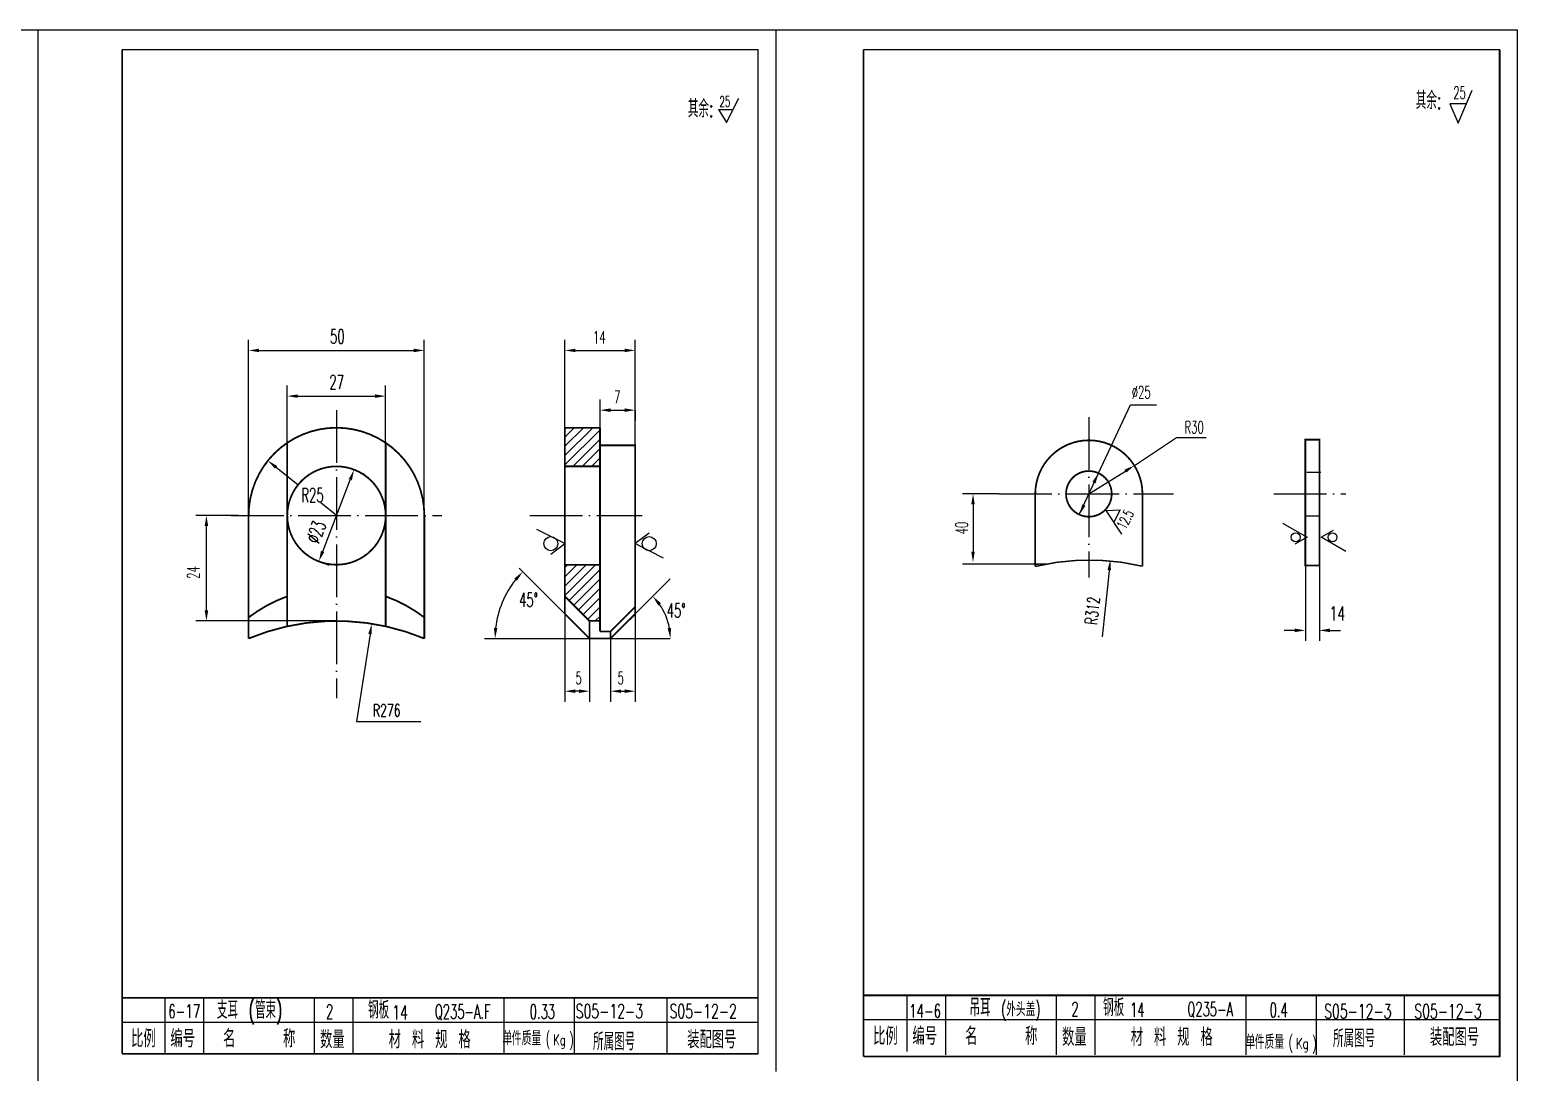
# Model space of a CAD drawing. Extents: x 0 to 2425, y 6 to 1194.
# Drawn here: x 2001.7 to 2425, y 303.3 to 600 of the extents above; entities that cross this region are included whole.
import ezdxf
from ezdxf.enums import TextEntityAlignment as Align

# ---------------------------------------------------------------- set-up
doc = ezdxf.new("R2010")
doc.units = 0
doc.header["$MEASUREMENT"] = 0
doc.linetypes.add('SDHS', pattern=[21, 15, -2, 0, -2, 0, -2])
doc.linetypes.add('ZHXS', pattern=[19, 15, -2, 0, -2])
doc.layers.get('0').update_dxf_attribs({"linetype": 'CONTINUOUS'})
for name, color, linetype in [('1', 7, 'ZHXS'), ('2', 7, 'SDHS'), ('4', 7, 'CONTINUOUS')]:
    doc.layers.add(name, color=color, linetype=linetype)
doc.styles.add('HZ', font='txt', dxfattribs={"width": 0.65, "bigfont": 'hztxt'})
doc.styles.add('HZ1', font='txt', dxfattribs={"width": 0.6, "bigfont": 'hztxt'})

# ---------------------------------------------------------------- blocks, each defined once
blk = doc.blocks.new('D')
at = {"style": 'HZ'}
for s, height, width, p in [('单  ', 4, 0.7, (2.95, 4.05)), ('件质量', 4, 0.7, (5.59, 4.05)), ('(', 3.5, 0.6, (15.27, 4.16)), ('Kg', 3, 0.7, (17.36, 4.1)), (')', 3.5, 0.6, (22, 3.89))]:
    blk.add_text(s, height=height, dxfattribs=dict(at, width=width)).set_placement(p)
blk = doc.blocks.new('V2', base_point=(443, 362.5))
for p, q in [((443, 362.5), (446.5, 369.5)), ((440.74, 366.27), (443, 362.5)), ((440.74, 366.27), (444.5, 366.27))]:
    blk.add_line(p, q)
at = {"style": 'HZ', "width": 0.6}
blk.add_text('25', height=3, dxfattribs=at).set_placement((441, 367))
blk = doc.blocks.new('*X45')
at = {"color": 0}
for p, q in [((350, 517.05), (357.95, 525)), ((350, 519.71), (355.29, 525)), ((350, 522.36), (352.64, 525)), ((350, 514.4), (360, 524.4)), ((352.25, 514), (360, 521.75)), ((354.9, 514), (360, 519.1)), ((357.55, 514), (360, 516.45)), ((350, 485.23), (350.77, 486)), ((350, 482.58), (353.42, 486)), ((350, 479.93), (356.07, 486)), ((350, 477.28), (358.72, 486)), ((351.19, 475.81), (360, 484.63)), ((352.51, 474.49), (360, 481.98)), ((353.84, 473.16), (360, 479.32)), ((355.16, 471.84), (360, 476.67)), ((356.49, 470.51), (360, 474.02)), ((358.63, 470), (360, 471.37))]:
    blk.add_line(p, q, dxfattribs=at)
blk = doc.blocks.new('V0')
for p, q in [((4, 7), (0, 0)), ((0, 0), (-2, 3.5))]:
    blk.add_line(p, q)
blk.add_circle((0, 3.25), 1.25)
blk = doc.blocks.new('V3', base_point=(415, 369.5))
for p, q in [((411, 362.5), (415, 369.5)), ((415, 369.5), (417, 366)), ((417, 366), (413, 366))]:
    blk.add_line(p, q)
at = {"style": 'HZ', "width": 0.6}
blk.add_text('12.5', height=3, dxfattribs=at).set_placement((412.5, 362))

msp = doc.modelspace()

# ---------------------------------------------------------------- linework, layer by layer
for p, q in [((1584, 600), (2425, 600)), ((2004, 600), (2004, 6)), ((2214, 600), (2214, 303.5)), ((2425, 600), (2425, 6)), ((2028, 594.33043), (2209, 594.33043)), ((2209, 308.5), (2209, 594.33043)), ((2239, 594.33043), (2420, 594.33043)), ((2408.14886, 573.38729), (2412.18982, 582.8162)), ((2410.506, 578.88729), (2405.79172, 578.88729)), ((2405.79172, 578.88729), (2408.14886, 573.38729)), ((2064, 461.71446), (2064, 511.71446)), ((2067, 508.71446), (2111, 508.71446)), ((2114, 461.71446), (2114, 511.71446)), ((2154, 486.71446), (2154, 511.71446)), ((2157, 508.71446), (2171, 508.71446)), ((2174, 481.71446), (2174, 511.71446)), ((2075, 482.42677), (2075, 498.71446)), ((2078, 495.71446), (2100, 495.71446)), ((2103, 482.42677), (2103, 498.71446)), ((2164, 486.71446), (2164, 494.71446)), ((2167, 491.71446), (2171, 491.71446)), ((2174, 491.71446), (2174, 488.71446)), ((2305.87111, 473.76586), (2314.98405, 493.2034)), ((2314.98405, 493.2034), (2317.98405, 493.2034)), ((2317.98405, 493.2034), (2322.32691, 493.2034)), ((2154, 486.71446), (2164, 486.71446)), ((2154, 475.71446), (2154, 486.71446)), ((2164, 486.71446), (2164, 475.71446)), ((2316.04037, 475.95502), (2327.99122, 483.929)), ((2327.99122, 483.929), (2336.45099, 483.929)), ((2071.82089, 475.45775), (2078.06784, 470.46019)), ((2094, 474.71446), (2096.80004, 473.63752)), ((2164, 475.71446), (2154, 475.71446)), ((2303.09985, 467.88623), (2313.49469, 474.36772)), ((2085.07694, 451.5145), (2092.92306, 471.91442)), ((2300.43862, 462.23111), (2305.76108, 473.54134)), ((2277.53735, 467.88623), (2267.13796, 467.88623)), ((2061, 461.71446), (2049, 461.71446)), ((2089, 461.71446), (2084.50857, 465.3076)), ((2088.91, 461.71446), (2089.09, 461.71446)), ((2089, 461.62446), (2089, 461.80446)), ((2270.13796, 464.88623), (2270.13796, 451.3951)), ((2052, 434.71446), (2052, 458.71446)), ((2154, 453.71446), (2146, 457.71446)), ((2150, 450.71446), (2154, 453.71446)), ((2178, 456.71446), (2174, 453.71446)), ((2174, 453.71446), (2182, 449.71446)), ((2084, 448.71446), (2086.80004, 447.63752)), ((2154, 433.71446), (2141, 446.71446)), ((2154, 447.71446), (2164, 447.71446)), ((2154, 438.71446), (2154, 447.71446)), ((2164, 447.71446), (2164, 431.71446)), ((2290.91659, 447.8951), (2267.13796, 447.8951)), ((2308.89066, 446.16622), (2308.57417, 443.18296)), ((2364.70117, 447.46459), (2364.70117, 426.02709)), ((2368.70117, 447.46459), (2368.70117, 426.02709)), ((2174, 433.71446), (2184, 443.71446)), ((2308.57417, 443.18296), (2306.88118, 427.22446)), ((2161, 431.71446), (2154, 438.71446)), ((2154, 433.71446), (2154, 408.71446)), ((2174, 434.71446), (2174, 408.71446)), ((2089, 431.71446), (2049, 431.71446)), ((2098.57137, 427.9712), (2094.6901, 403.13112)), ((2164, 431.71446), (2161, 431.71446)), ((2361.70117, 429.02709), (2358.70117, 429.02709)), ((2371.70117, 429.02709), (2374.70117, 429.02709)), ((2131.12994, 426.71446), (2139, 426.71446)), ((2139, 426.71446), (2184, 426.71446)), ((2161, 426.71446), (2161, 408.71446)), ((2167, 426.71446), (2167, 408.71446)), ((2158, 411.71446), (2157, 411.71446)), ((2170, 411.71446), (2171, 411.71446)), ((2094.6901, 403.13112), (2113, 403.13112)), ((2040.15708, 324.44735), (2040.15708, 308.5)), ((2051.15708, 324.44735), (2051.15708, 308.5)), ((2082.65708, 324.44735), (2082.65708, 308.5)), ((2093.65708, 324.44735), (2093.65708, 308.5)), ((2136.65708, 324.44735), (2136.65708, 308.5)), ((2156.65708, 324.44735), (2156.65708, 308.5)), ((2183, 324.5), (2183, 308.5)), ((2251.30594, 325.15138), (2251.30594, 309.20403)), ((2262.30594, 325.15138), (2262.30594, 308.20403)), ((2293.80594, 325.15138), (2293.80594, 308.20403)), ((2304.80594, 325.15138), (2304.80594, 308.20403)), ((2347.80594, 325.15138), (2347.80594, 308.20403)), ((2367.80594, 325.15138), (2367.80594, 308.20403)), ((2392.80594, 325.15138), (2392.80594, 308.20403)), ((2420.14886, 318.15138), (2239, 318.15138)), ((2209, 317.44735), (2028, 317.44735)), ((2280.14886, 307.70403), (2420.14886, 307.70403))]:
    msp.add_line(p, q)
at = {"const_width": 0.5}
for points in [[(2028, 594.33043), (2028, 308.5)], [(2239, 594.33043), (2239, 307.70403)], [(2420, 594.33043), (2420, 307.70403)], [(2154, 433.71446), (2154, 486.71446), (2164, 486.71446)], [(2164, 486.71446), (2164, 481.71446), (2174, 481.71446), (2174, 433.71446)], [(2075, 482.71446), (2075, 430.18886)], [(2103, 482.71446), (2103, 430.18886)], [(2364.70117, 483.30499), (2364.70117, 447.52709), (2368.70117, 447.52709), (2368.70117, 483.30499), (2364.70117, 483.30499)], [(2164, 481.71446), (2164, 428.71446)], [(2164, 475.71446), (2154, 475.71446)], [(2287.84985, 467.88623), (2287.84985, 447.23044)], [(2318.34985, 467.88623), (2318.34985, 447.28944)], [(2064, 461.71446), (2064, 426.71446)], [(2114, 461.71446), (2114, 426.71446)], [(2154, 447.71446), (2164, 447.71446)], [(2287.84985, 447.8951), (2288.82577, 447.8951)], [(2164, 431.71446), (2161, 431.71446), (2154, 438.71446)], [(2161, 426.71446), (2154, 433.71446)], [(2161, 431.71446), (2161, 426.71446), (2167, 426.71446), (2167, 428.71446), (2164, 428.71446)], [(2167, 428.71446), (2174, 435.71446)], [(2167, 426.71446), (2174, 433.71446)], [(2209, 324.44735), (2028, 324.44735)], [(2420.14886, 325.15138), (2239, 325.15138)], [(2028, 308.5), (2209, 308.5)], [(2239, 307.70403), (2420.14886, 307.70403)], [(2240.14886, 307.70403), (2420.14886, 307.70403)], [(2240.14886, 307.70403), (2420.14886, 307.70403)]]:
    msp.add_lwpolyline(points, dxfattribs=at)
for points in [[(2092.85114, 493.01043, 0, 0.5, 0), (2089.85114, 493.01043, 0, 0, 0), (2088.85114, 493.01043, 0, 0, 0), (2088.85114, 488.51043, 0, 0, 0)], [(2092.85114, 414.01043, 0, 0.5, 0), (2089.85114, 414.01043, 0, 0, 0), (2088.85114, 414.01043, 0, 0, 0), (2088.85114, 418.51043, 0, 0, 0)]]:
    msp.add_lwpolyline(points, format="xyseb")
for points in [[(2114, 461.71446, 1), (2064, 461.71446, 1)], [(2318.34985, 467.88623, 0.999999947), (2287.84985, 467.88623, 1)], [(2296.59985, 467.88623, 1), (2309.59985, 467.88623, 1), (2296.59985, 467.88623, 1)], [(2064, 432.71446, -0.076473219), (2075, 438.71446, 0.338059465)], [(2103, 438.71446, -0.076473219), (2114, 432.71446, 0.338059465)], [(2064, 426.71446, -0.2), (2114, 426.71446, 0.2)]]:
    msp.add_lwpolyline(points, format="xyb", dxfattribs=at)
msp.add_lwpolyline([(2103, 461.71446, 1), (2075, 461.71446, 1)], format="xyb", close=True, dxfattribs=at)
for centre in [(2150, 453.71446), (2178, 453.71446)]:
    msp.add_circle(centre, 2)
for centre, radius, start, end in [((2161, 426.71446), 26.87006, 141.4003116, 173.5996884), ((2167, 426.71446), 17, 10.1241859, 34.8758141)]:
    msp.add_arc(centre, radius, start, end)
for points in [[(2067, 508.21446), (2067, 509.21446), (2064, 508.71446)], [(2111, 508.21446), (2111, 509.21446), (2114, 508.71446)], [(2157, 508.21446), (2157, 509.21446), (2154, 508.71446)], [(2171, 508.21446), (2171, 509.21446), (2174, 508.71446)], [(2078, 495.21446), (2078, 496.21446), (2075, 495.71446)], [(2100, 495.21446), (2100, 496.21446), (2103, 495.71446)], [(2167, 491.21446), (2167, 492.21446), (2164, 491.71446)], [(2171, 491.21446), (2171, 492.21446), (2174, 491.71446)], [(2071.50854, 475.06732), (2072.13323, 475.84818), (2069.47828, 477.33183)], [(2093.38973, 471.73493), (2092.45639, 472.09391), (2094, 474.71446)], [(2313.23014, 474.792), (2313.75924, 473.94344), (2316.04037, 475.95502)], [(2304.1031, 471.30387), (2305.00792, 470.87807), (2305.8329, 473.80542)], [(2269.63796, 464.88623), (2270.63796, 464.88623), (2270.13796, 467.88623)], [(2052.5, 458.71446), (2051.5, 458.71446), (2052, 461.71446)], [(2301.25233, 464.94556), (2302.15715, 464.51977), (2300.42735, 462.01821)], [(2085.54361, 451.33501), (2084.61026, 451.69399), (2084, 448.71446)], [(2269.63796, 451.3951), (2270.63796, 451.3951), (2270.13796, 448.3951)], [(2308.39345, 446.21897), (2309.38787, 446.11347), (2309.20715, 449.14948)], [(2140.37315, 443.14476), (2139.62767, 443.81129), (2142, 445.71446)], [(2180.56332, 436.11407), (2181.33006, 436.75603), (2179.02081, 438.73527)], [(2052.5, 434.71446), (2051.5, 434.71446), (2052, 431.71446)], [(2098.07736, 428.04839), (2099.06537, 427.89402), (2099.0345, 430.93524)], [(2134.79663, 429.68187), (2133.79819, 429.73769), (2134.12994, 426.71446)], [(2183.23724, 429.65864), (2184.23334, 429.74688), (2184, 426.71446)], [(2361.70117, 428.52709), (2361.70117, 429.52709), (2364.70117, 429.02709)], [(2371.70117, 428.52709), (2371.70117, 429.52709), (2368.70117, 429.02709)], [(2157, 411.21446), (2157, 412.21446), (2154, 411.71446)], [(2158, 411.21446), (2158, 412.21446), (2161, 411.71446)], [(2170, 411.21446), (2170, 412.21446), (2167, 411.71446)], [(2171, 411.21446), (2171, 412.21446), (2174, 411.71446)]]:
    msp.add_solid(points)
at = {"layer": '1'}
for p, q in [((2089, 491.71446), (2089, 409.71446)), ((2303.09985, 489.68741), (2303.09985, 444.08594)), ((2277.59985, 467.88623), (2327.18055, 467.88623)), ((2355.70117, 467.88623), (2376.20117, 467.88623)), ((2059, 461.71446), (2119, 461.71446)), ((2144, 461.71446), (2176, 461.71446))]:
    msp.add_line(p, q, dxfattribs=at)
at = {"layer": '2'}
for p, q in [((2365.11848, 474.10171), (2369.11848, 474.10171)), ((2364.70117, 461.63362), (2368.70117, 461.63362))]:
    msp.add_line(p, q, dxfattribs=at)
at = {"layer": '4', "const_width": 0.4}
msp.add_lwpolyline([(2318.34985, 447.28944, 0.118299736), (2287.84985, 447.23044, 0.26049219)], format="xyb", dxfattribs=at)

# ---------------------------------------------------------------- block references
for name, p in [('V2', (2200, 573.56952)), ('*X45', (1804, -38.28554)), ('D', (2133.28658, 306.87101)), ('D', (2344.69859, 305.84483))]:
    msp.add_blockref(name, p)
for name, p, rotation in [('V3', (2308.01671, 463.16761), 62.99999999999856), ('V0', (2365.20117, 455.52709), 90), ('V0', (2369.20117, 455.52709), 270)]:
    msp.add_blockref(name, p, dxfattribs=dict(rotation=rotation))

# ---------------------------------------------------------------- texts
for s, height, style, width, p in [('其余:', 5, 'HZ', 0.6, (2189, 575.06952)), ('其余:', 5, 'HZ', 0.6, (2396.14886, 577.38729)), ('25', 3.5, 'HZ', 0.6, (2406.79023, 580.31128)), ('50', 4, 'HZ', 0.6, (2087.2, 510.71446)), ('14', 3.5, 'HZ', 0.6, (2162, 510.71446)), ('27', 4, 'HZ', 0.6, (2087, 497.71446)), ('7', 3.5, 'HZ', 0.6, (2168, 493.71446)), ('%%C25', 3.5, 'HZ', 0.6, (2315.30151, 495.06147)), ('R30', 3.5, 'HZ', 0.6, (2330.31033, 485.09699)), ('R25', 4, 'HZ', 0.6, (2079.03914, 465.52315)), ('45%%D', 4, 'HZ', 0.6, (2141, 435.71446)), ('45%%D', 4, 'HZ', 0.6, (2183, 432.71446)), ('14', 4, 'HZ', 0.65, (2371.55231, 431.82306)), ('5', 3.5, 'HZ', 0.6, (2157, 413.71446)), ('5', 3.5, 'HZ', 0.6, (2169, 413.71446)), ('R276', 3.5, 'HZ', 0.65, (2099.35114, 404.51043)), ('6-17', 3.8, 'HZ1', 0.65, (2041.12315, 318.69679)), ('支耳', 5, 'HZ', 0.6, (2055, 318.5)), ('(管束)', 5, 'HZ', 0.6, (2064, 318.5)), ('2', 4, 'HZ', 0.6, (2086, 318.5)), ('钢板', 5, 'HZ', 0.6, (2098, 318.5)), ('14', 4, 'HZ', 0.65, (2104.85114, 318.29597)), ('Q235-A.F', 4, 'HZ', 0.6, (2117, 318.5)), ('0.33', 4, 'HZ', 0.6, (2144, 318.5)), ('S05-12-3', 4, 'HZ', 0.65, (2157.07879, 318.66906)), ('S05-12-2', 4, 'HZ', 0.65, (2183.7804, 318.66906)), ('14-6', 3.8, 'HZ1', 0.65, (2251.94659, 318.79865)), ('吊耳', 5, 'HZ', 0.6, (2269.14886, 319.20403)), ('(外头盖)', 4, 'HZ', 0.6, (2278.14886, 319.20403)), ('2', 4, 'HZ', 0.6, (2298.14886, 319.20403)), ('钢板', 5, 'HZ', 0.6, (2307.14886, 319.20403)), ('14', 4, 'HZ', 0.6, (2314.82123, 319.03144)), ('Q235-A', 4, 'HZ', 0.6, (2331.14886, 319.20403)), ('0.4', 4, 'HZ', 0.6, (2354.54626, 318.96884)), ('S05-12-3', 4, 'HZ', 0.65, (2370.05796, 318.59846)), ('S05-12-3', 4, 'HZ', 0.65, (2395.7084, 318.59846)), ('比例', 5, 'HZ', 0.7, (2030.55592, 310.3341)), ('编号', 5, 'HZ', 0.7, (2041.74662, 310.3341)), ('名    称', 5, 'HZ', 0.7, (2056.74818, 310.3341)), ('数量', 5, 'HZ', 0.7, (2084.33637, 310.05432)), ('材 料 规 格', 5, 'HZ', 0.7, (2103.86339, 310.05432)), ('所属图号', 5, 'HZ', 0.6, (2162, 309.5)), ('装配图号', 5, 'HZ', 0.7, (2188.80483, 310.05432)), ('比例', 5, 'HZ', 0.7, (2241.70478, 311.03813)), ('编号', 5, 'HZ', 0.7, (2252.89549, 311.03813)), ('名    称', 5, 'HZ', 0.7, (2267.89704, 311.03813)), ('数量', 5, 'HZ', 0.7, (2295.48524, 310.75835)), ('材 料 规 格', 5, 'HZ', 0.7, (2315.01225, 310.75835)), ('所属图号', 5, 'HZ', 0.6, (2372.56893, 310.38603)), ('装配图号', 5, 'HZ', 0.7, (2400.15589, 310.75835))]:
    msp.add_text(s, height=height, dxfattribs=dict(style=style, width=width)).set_placement(p)
at = {"style": 'HZ', "width": 0.6}
for s, height, rotation, p in [('%%C23', 4, 68.962489, (2083.98457, 453.44571)), ('40', 3.5, 90, (2268.67833, 456.35804)), ('24', 3.5, 90, (2050, 443.71446))]:
    msp.add_text(s, height=height, rotation=rotation, dxfattribs=at).set_placement(p)
at = {"style": 'HZ', "width": 0.65}
msp.add_text('R312', height=3.5, rotation=83.9443083, dxfattribs=at).set_placement((2304.11835, 434.63981), align=Align.MIDDLE_CENTER)

doc.saveas('drawing.dxf')
